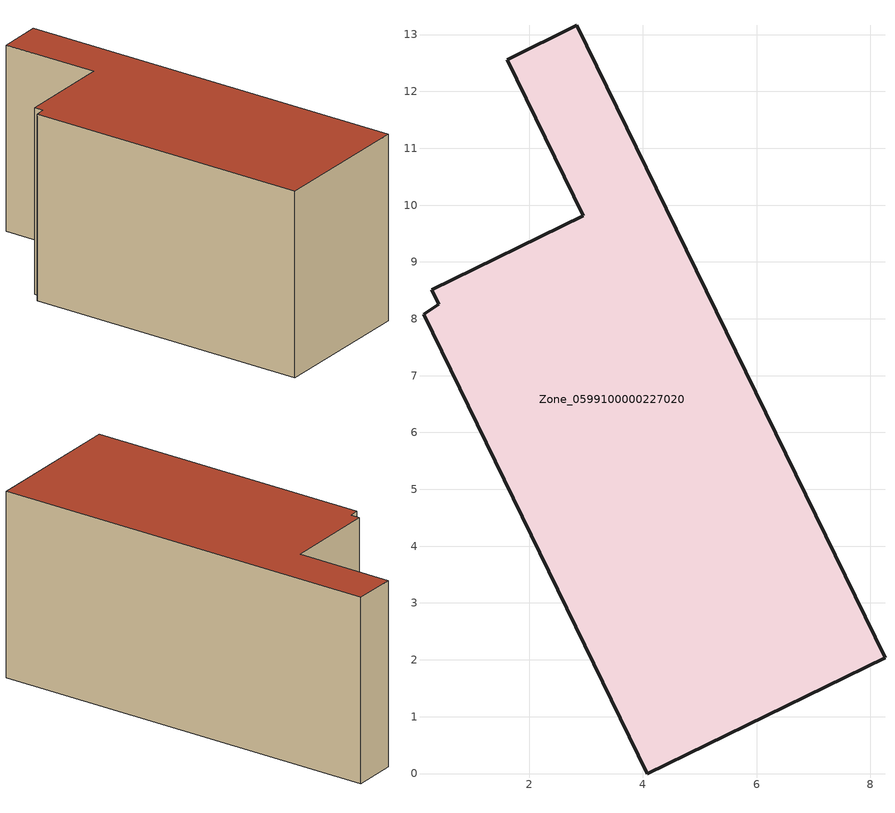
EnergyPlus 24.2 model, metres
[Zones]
Zone_0599100000227020
 floor ground (C_G): 0.41,8.26 0.29,8.51 2.95,9.81 1.61,12.56 2.84,13.16 8.26,2.04 4.07,0 0.14,8.08 z0
 wall outside (C_F): 8.26,2.04 2.84,13.16 1.61,12.56 2.95,9.81 0.29,8.51 0.41,8.26 0.14,8.08 4.07,0 8.26,2.04 z0:5.91
 roof outside (C_R): 0.29,8.51 0.41,8.26 0.14,8.08 4.07,0 8.26,2.04 2.84,13.16 1.61,12.56 2.95,9.81 z5.91
[BUILDING]
Pand.0599100000227020: North Axis=0; Terrain=City; Loads Convergence Tolerance Value=0.04; Temperature Convergence Tolerance Value=0.4; Solar Distribution=FullExterior; Maximum Number of Warmup Days=25; Minimum Number of Warmup Days=1
[Site:Location]
Rotterdam.The.Hague.AP_ZH_NLD Design_Conditions: Latitude=51.96; Longitude=4.45; Time Zone=1; Elevation=-4.5
[SITE:GROUNDTEMPERATURE:BUILDINGSURFACE]
18, 18, 18, 18, 18, 18, 18, 18, 18, 18, 18, 18
[MATERIAL] Thermal Absorptance=0.9; Solar Absorptance=0.7; Visible Absorptance=0.7
Name | Roughness | Thickness | Conductivity | Density | Specific Heat
G.TC.1946-1964 | MediumSmooth | 0.15 | 1 | 540 | 1210
F.TC.1946-1964 | Rough | 0.3 | 0.857143 | 1920 | 840
R.TC.1946-1964 | MediumRough | 0.2 | 0.235294 | 1500 | 1000
[CONSTRUCTION]
C_G: G.TC.1946-1964
C_F: F.TC.1946-1964
C_R: R.TC.1946-1964
[ZONE]
Zone_0599100000227020: Type=1; Multiplier=1; Ceiling Height=Autocalculate; Volume=Autocalculate; Floor Area=autocalculate; Part of Total Floor Area=Yes
[ZONEINFILTRATION:DESIGNFLOWRATE]
Infil_Zone_0599100000227020: Zone or ZoneList or Space or SpaceList=Zone_0599100000227020; Schedule=AlwaysOn; Design Flow Rate Calculation Method=Flow/Area; Flow Rate per Floor Area=0.003; Constant Term Coefficient=1; Temperature Term Coefficient=0; Velocity Term Coefficient=0; Velocity Squared Term Coefficient=0
[HVACTEMPLATE:ZONE:IDEALLOADSAIRSYSTEM]
Zone_0599100000227020: Maximum Heating Supply Air Temperature=50; Minimum Cooling Supply Air Temperature=13; Maximum Heating Supply Air Humidity Ratio=0.0156; Minimum Cooling Supply Air Humidity Ratio=0.0077; Heating Limit=NoLimit; Cooling Limit=NoLimit; Dehumidification Control Type=ConstantSensibleHeatRatio; Cooling Sensible Heat Ratio=0.7; Dehumidification Setpoint=60; Humidification Control Type=None; Humidification Setpoint=30; Outdoor Air Method=None; Outdoor Air Flow Rate per Person=0.00944; Outdoor Air Flow Rate per Zone Floor Area=0; Outdoor Air Flow Rate per Zone=0; Demand Controlled Ventilation Type=None; Outdoor Air Economizer Type=NoEconomizer; Heat Recovery Type=None; Sensible Heat Recovery Effectiveness=0.7; Latent Heat Recovery Effectiveness=0.65
[ZONECONTROL:THERMOSTAT]
ThermostatControl_Zone_0599100000227020: Zone or ZoneList=Zone_0599100000227020; Control Type Schedule=DualSetpointControlType; Control 1=Thermostat_Zone_0599100000227020; Temperature Difference Between Cutout And Setpoint=0
[THERMOSTATSETPOINT:DUALSETPOINT]
Thermostat_Zone_0599100000227020: Heating Setpoint Temperature Schedule=HeatingSetpoint_Zone_0599100000227020; Cooling Setpoint Temperature Schedule=CoolingSetpoint_Zone_0599100000227020
[SCHEDULE:COMPACT]
HeatingSetpoint_Zone_0599100000227020: Through: 12/31, For: AllDays, Until: 24:00, 21
CoolingSetpoint_Zone_0599100000227020: Through: 12/31, For: AllDays, Until: 24:00, 24
DualSetpointControlType: Through: 12/31, For: AllDays, Until: 24:00, 4
AlwaysOn: Through: 12/31, For: AllDays, Until: 24:00, 1
